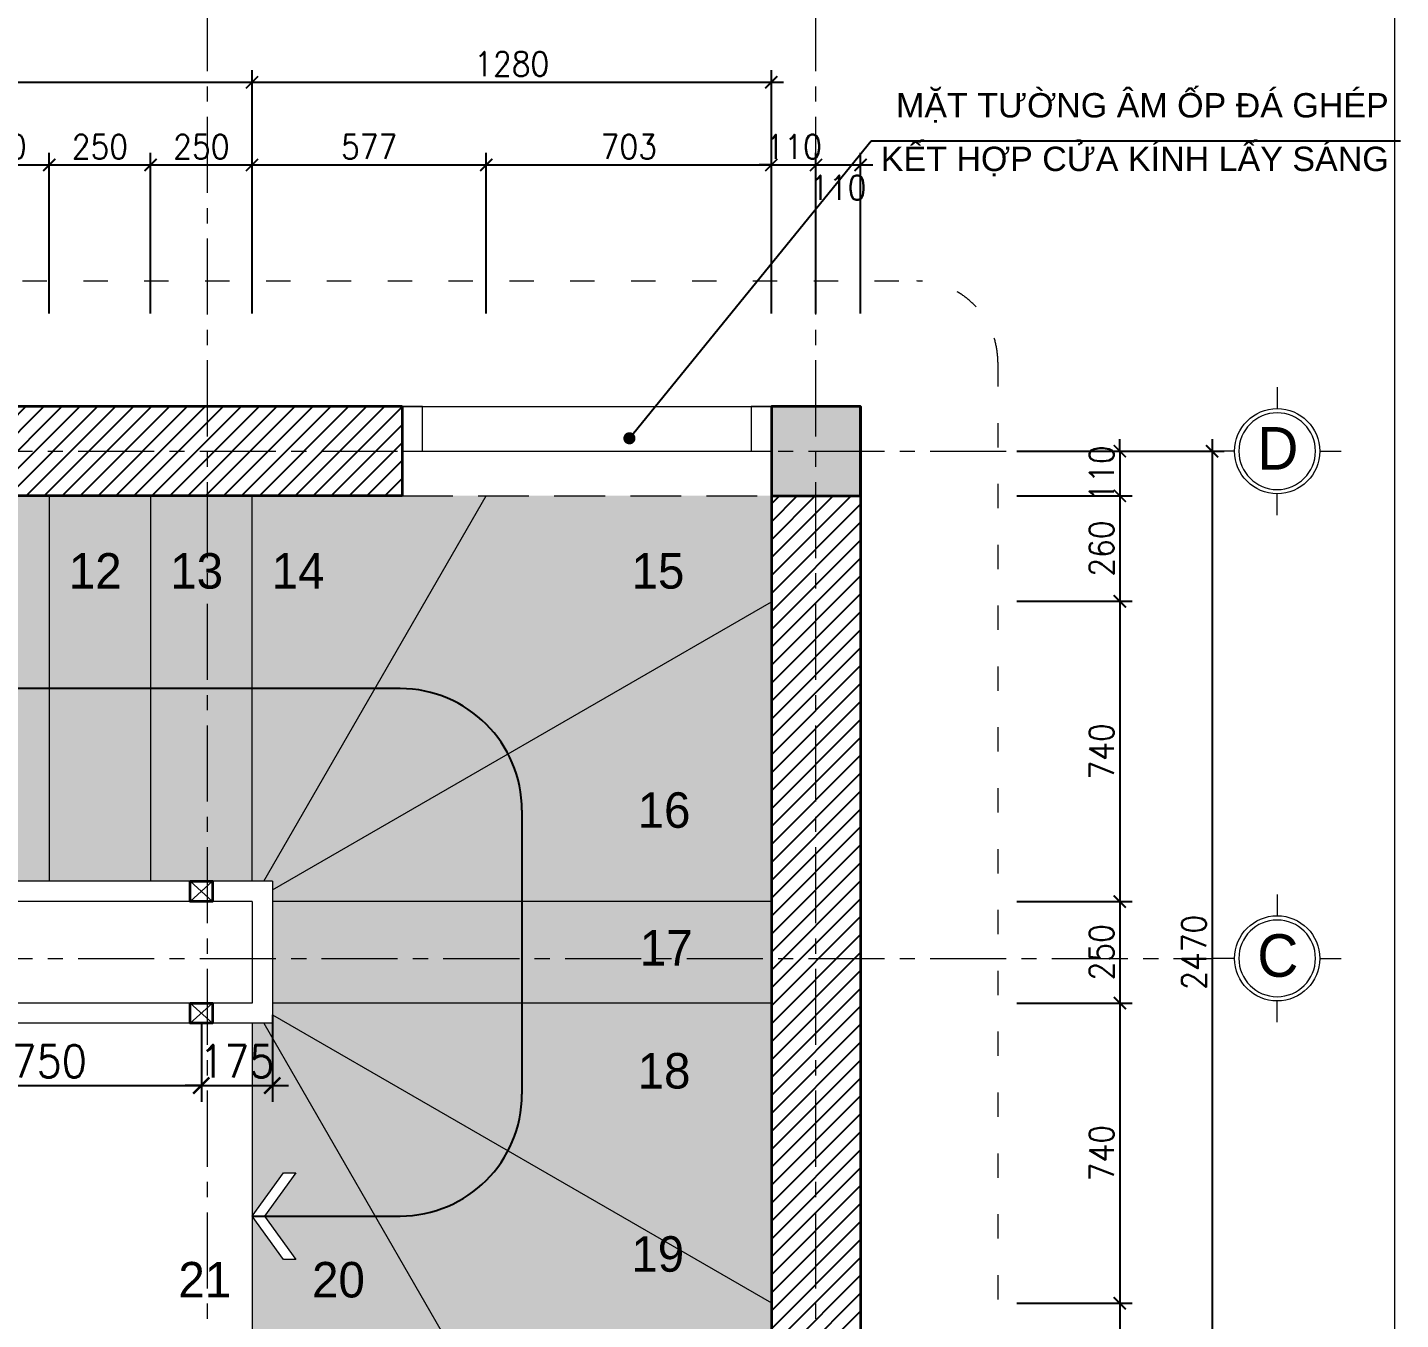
# Model space of a CAD drawing. Header units: millimetres. Extents: x -529782 to -142003, y -492574 to -273331.
# Drawn here: x -202033 to -198649, y -451937 to -448753 of the extents above; entities that cross this region are included whole.
import ezdxf
from ezdxf.enums import TextEntityAlignment as Align

# ---------------------------------------------------------------- set-up
doc = ezdxf.new("R2010")
doc.units = ezdxf.units.MM
doc.header["$LTSCALE"] = 500
doc.header["$MEASUREMENT"] = 0
doc.header["$PDMODE"] = 3
for name, pattern in [('ACAD_ISO03W100', [30, 12, -18]), ('CENTER', [2, 1.25, -0.25, 0.25, -0.25]), ('HIDDEN', [0.375, 0.25, -0.125])]:
    doc.linetypes.add(name, pattern=pattern)
doc.layers.get('0').update_dxf_attribs({"linetype": 'CONTINUOUS', "lineweight": 13})
doc.layers.get('Defpoints').update_dxf_attribs({"color": 255, "linetype": 'CONTINUOUS', "lineweight": 13})
for name, color, linetype, lineweight in [('1.cat 30', 30, 'CONTINUOUS', 35), ('1.cot', 2, 'CONTINUOUS', 35), ('2.thay 145', 145, 'CONTINUOUS', 18), ('3.manh 08', 8, 'CONTINUOUS', 9), ('6.khuat 75', 75, 'HIDDEN', 18), ('7.tim 67', 67, 'CENTER', 9), ('9.text \xad white', 7, 'CONTINUOUS', 15), ('CA.dim 08', 251, 'CONTINUOUS', 13), ('CA.thay 145', 145, 'CONTINUOUS', 18), ('noithat', 15, 'CONTINUOUS', 9)]:
    doc.layers.add(name, color=color, linetype=linetype, lineweight=lineweight)
doc.layers.add('HACH', color=250, linetype='CONTINUOUS')
doc.layers.add('THAY', color=7, linetype='CONTINUOUS')
doc.styles.add('CA.JSC1', font='')
doc.styles.add('hdgroup', font='')
doc.styles.get("Standard").update_dxf_attribs({"font": 'txt.shx', "width": 0.9})
doc.styles.add('VnAvantH', font='')
doc.styles.get('CA.JSC1').set_extended_font_data('.VnAvantH')
doc.styles.get('hdgroup').set_extended_font_data('.VnAvantH')
doc.styles.get('VnAvantH').set_extended_font_data('.VnAvantH')
doc.dimstyles.new('CA 30', dxfattribs={"dimscale": 0, "dimtxt": 60, "dimasz": 30, "dimexe": 30, "dimexo": 0, "dimgap": 15, "dimtad": 1, "dimdec": 0, "dimzin": 0, "dimdsep": 46, "dimtxsty": 'Standard', "dimblk": 'ARCHTICK', "dimcen": 0.09, "dimdle": 30, "dimclrd": 256, "dimclre": 256, "dimclrt": 7, "dimadec": 0, "dimazin": 0, "dimtfac": 1, "dimtdec": 0, "dimtix": 1, "dimtmove": 2, "dimatfit": 3, "dimldrblk": 'DOT', "dimfxl": 1, "dimtolj": 1, "dimtzin": 0, "dimarcsym": 0})
doc.dimstyles.new('CA 40', dxfattribs={"dimscale": 0, "dimtxt": 80, "dimasz": 40, "dimexe": 40, "dimexo": 0, "dimgap": 20, "dimtad": 1, "dimdec": 0, "dimzin": 0, "dimdsep": 46, "dimtxsty": 'Standard', "dimblk": 'ARCHTICK', "dimcen": 0.09, "dimdle": 40, "dimclrd": 256, "dimclre": 256, "dimclrt": 7, "dimadec": 0, "dimazin": 0, "dimtfac": 1, "dimtdec": 0, "dimtix": 1, "dimtmove": 2, "dimatfit": 3, "dimldrblk": 'DOT', "dimfxl": 1, "dimtolj": 1, "dimtzin": 0, "dimarcsym": 0})

# ---------------------------------------------------------------- blocks, each defined once
blk = doc.blocks.new('A$C1A9D127A')
at = {"layer": 'noithat', "color": 135, "linetype": 'Continuous'}
for p, q in [((49.99985728343017, 109.9998206971213), (-0.0001427165698260069, 109.9998206971213)), ((-0.0001427165698260069, 109.9998206971213), (-0.0001427165698260069, -0.000179302878677845)), ((49.99985728343017, -0.000179302878677845), (49.99985728343017, 109.9998206971213)), ((-0.0001427165698260069, -0.000179302878677845), (49.99985728343017, -0.000179302878677845))]:
    blk.add_line(p, q, dxfattribs=at)
blk = doc.blocks.new('mui ten')
at = {"layer": '2.thay 145', "color": 2}
for points in [[(215.9530817739433, 213.65967309798), (154.2804254583607, 213.65967309798), (0, 0), (61.67265631558257, 0)], [(61.67265631558257, 0), (0, 0), (154.2804254583607, -213.6596730979509), (215.9530817739433, -213.6596730979509)]]:
    blk.add_lwpolyline(points, close=True, dxfattribs=at)
blk = doc.blocks.new('_ArchTick')
at = {"color": 1, "linetype": 'ByBlock', "const_width": 0.150000081}
blk.add_lwpolyline([(-0.5000002699998731, -0.5000002699998731), (0.5000002699998731, 0.5000002699998731)], dxfattribs=at)
blk = doc.blocks.new('*D943')
at = {"layer": 'CA.dim 08', "lineweight": -2, "transparency": 16777216}
for p, q in [((-202229.450749297, -449457.2871966549), (-202229.450749297, -449061.447440144)), ((-201979.450749297, -449457.2871966549), (-201979.450749297, -449061.447440144)), ((-202259.450749297, -449091.447440144), (-201949.450749297, -449091.447440144))]:
    blk.add_line(p, q, dxfattribs=at)
at = {"layer": 'Defpoints', "color": 0, "transparency": 16777216}
for p in [(-201979.450749297, -449091.447440144), (-202229.450749297, -449457.2871966549), (-201979.450749297, -449457.2871966549)]:
    blk.add_point(p, dxfattribs=at)
at = {"layer": 'CA.dim 08', "lineweight": -2, "transparency": 16777216, "xscale": 30, "yscale": 30, "zscale": 30, "rotation": 180}
blk.add_blockref('_ArchTick', (-202229.450749297, -449091.447440144), dxfattribs=at)
at = {"layer": 'CA.dim 08', "lineweight": -2, "transparency": 16777216, "xscale": 30, "yscale": 30, "zscale": 30}
blk.add_blockref('_ArchTick', (-201979.450749297, -449091.447440144), dxfattribs=at)
at = {"layer": 'CA.dim 08', "color": 7, "transparency": 16777216, "insert": (-202104.450749297, -449046.447440144), "char_height": 60, "attachment_point": 5}
blk.add_mtext('\\A1;250', dxfattribs=at)
blk = doc.blocks.new('_DOT')
at = {"color": 1, "linetype": 'ByBlock'}
blk.add_line((-0.5, 0), (-1, 0), dxfattribs=at)
at = {"color": 1, "linetype": 'ByBlock', "const_width": 0.5}
blk.add_lwpolyline([(-0.25, 0, 1), (0.25, 0, 1)], format="xyb", close=True, dxfattribs=at)
blk = doc.blocks.new('DOT')
at = {"layer": 'THAY', "color": 0, "linetype": 'ByBlock'}
blk.add_line((-0.5, 0), (-1, 0), dxfattribs=at)
at = {"layer": 'THAY', "color": 0, "linetype": 'ByBlock', "const_width": 0.5}
blk.add_lwpolyline([(-0.25, 0, 1), (0.25, 0, 1)], format="xyb", close=True, dxfattribs=at)
blk = doc.blocks.new('*D944')
at = {"layer": 'CA.dim 08', "lineweight": -2, "transparency": 16777216}
for p, q in [((-201979.450749297, -449457.2871966549), (-201979.450749297, -449061.447440144)), ((-201729.450749297, -449457.2871966549), (-201729.450749297, -449061.447440144)), ((-202009.450749297, -449091.447440144), (-201699.450749297, -449091.447440144))]:
    blk.add_line(p, q, dxfattribs=at)
at = {"layer": 'Defpoints', "color": 0, "transparency": 16777216}
for p in [(-201729.450749297, -449091.447440144), (-201979.450749297, -449457.2871966549), (-201729.450749297, -449457.2871966549)]:
    blk.add_point(p, dxfattribs=at)
at = {"layer": 'CA.dim 08', "lineweight": -2, "transparency": 16777216, "xscale": 30, "yscale": 30, "zscale": 30, "rotation": 180}
blk.add_blockref('_ArchTick', (-201979.450749297, -449091.447440144), dxfattribs=at)
at = {"layer": 'CA.dim 08', "lineweight": -2, "transparency": 16777216, "xscale": 30, "yscale": 30, "zscale": 30}
blk.add_blockref('_ArchTick', (-201729.450749297, -449091.447440144), dxfattribs=at)
at = {"layer": 'CA.dim 08', "color": 7, "transparency": 16777216, "insert": (-201854.450749297, -449046.447440144), "char_height": 60, "attachment_point": 5}
blk.add_mtext('\\A1;250', dxfattribs=at)
blk = doc.blocks.new('*D945')
at = {"layer": 'CA.dim 08', "lineweight": -2, "transparency": 16777216}
for p, q in [((-201729.450749297, -449457.2871966549), (-201729.450749297, -449061.447440144)), ((-201479.450749298, -449457.2871966549), (-201479.450749298, -449061.447440144)), ((-201759.450749297, -449091.447440144), (-201449.450749298, -449091.447440144))]:
    blk.add_line(p, q, dxfattribs=at)
at = {"layer": 'Defpoints', "color": 0, "transparency": 16777216}
for p in [(-201479.450749298, -449091.447440144), (-201729.450749297, -449457.2871966549), (-201479.450749298, -449457.2871966549)]:
    blk.add_point(p, dxfattribs=at)
at = {"layer": 'CA.dim 08', "lineweight": -2, "transparency": 16777216, "xscale": 30, "yscale": 30, "zscale": 30, "rotation": 180}
blk.add_blockref('_ArchTick', (-201729.450749297, -449091.447440144), dxfattribs=at)
at = {"layer": 'CA.dim 08', "lineweight": -2, "transparency": 16777216, "xscale": 30, "yscale": 30, "zscale": 30}
blk.add_blockref('_ArchTick', (-201479.450749298, -449091.447440144), dxfattribs=at)
at = {"layer": 'CA.dim 08', "color": 7, "transparency": 16777216, "insert": (-201604.4507492975, -449046.447440144), "char_height": 60, "attachment_point": 5}
blk.add_mtext('\\A1;250', dxfattribs=at)
blk = doc.blocks.new('*D946')
at = {"layer": 'CA.dim 08', "lineweight": -2, "transparency": 16777216}
for p, q in [((-201479.450749298, -449457.2871966549), (-201479.450749298, -449061.447440144)), ((-200902.1004801074, -449457.2871966549), (-200902.1004801074, -449061.447440144)), ((-201509.450749298, -449091.447440144), (-200872.1004801074, -449091.447440144))]:
    blk.add_line(p, q, dxfattribs=at)
at = {"layer": 'Defpoints', "color": 0, "transparency": 16777216}
for p in [(-200902.1004801074, -449091.447440144), (-201479.450749298, -449457.2871966549), (-200902.1004801074, -449457.2871966549)]:
    blk.add_point(p, dxfattribs=at)
at = {"layer": 'CA.dim 08', "lineweight": -2, "transparency": 16777216, "xscale": 30, "yscale": 30, "zscale": 30, "rotation": 180}
blk.add_blockref('_ArchTick', (-201479.450749298, -449091.447440144), dxfattribs=at)
at = {"layer": 'CA.dim 08', "lineweight": -2, "transparency": 16777216, "xscale": 30, "yscale": 30, "zscale": 30}
blk.add_blockref('_ArchTick', (-200902.1004801074, -449091.447440144), dxfattribs=at)
at = {"layer": 'CA.dim 08', "color": 7, "transparency": 16777216, "insert": (-201190.7756147027, -449046.447440144), "char_height": 60, "attachment_point": 5}
blk.add_mtext('\\A1;577', dxfattribs=at)
blk = doc.blocks.new('*D947')
at = {"layer": 'CA.dim 08', "lineweight": -2, "transparency": 16777216}
for p, q in [((-200902.1004801074, -449457.2871966549), (-200902.1004801074, -449061.447440144)), ((-200199.4507492971, -449457.2871966549), (-200199.4507492971, -449061.447440144)), ((-200932.1004801074, -449091.447440144), (-200169.4507492971, -449091.447440144))]:
    blk.add_line(p, q, dxfattribs=at)
at = {"layer": 'Defpoints', "color": 0, "transparency": 16777216}
for p in [(-200199.4507492971, -449091.447440144), (-200902.1004801074, -449457.2871966549), (-200199.4507492971, -449457.2871966549)]:
    blk.add_point(p, dxfattribs=at)
at = {"layer": 'CA.dim 08', "lineweight": -2, "transparency": 16777216, "xscale": 30, "yscale": 30, "zscale": 30, "rotation": 180}
blk.add_blockref('_ArchTick', (-200902.1004801074, -449091.447440144), dxfattribs=at)
at = {"layer": 'CA.dim 08', "lineweight": -2, "transparency": 16777216, "xscale": 30, "yscale": 30, "zscale": 30}
blk.add_blockref('_ArchTick', (-200199.4507492971, -449091.447440144), dxfattribs=at)
at = {"layer": 'CA.dim 08', "color": 7, "transparency": 16777216, "insert": (-200550.7756147023, -449046.447440144), "char_height": 60, "attachment_point": 5}
blk.add_mtext('\\A1;703', dxfattribs=at)
blk = doc.blocks.new('*D948')
at = {"layer": 'CA.dim 08', "lineweight": -2, "transparency": 16777216}
for p, q in [((-200199.4507492971, -449457.2871966549), (-200199.4507492971, -449061.447440144)), ((-200089.4507492971, -449457.2871966549), (-200089.4507492971, -449061.447440144)), ((-200199.4507492971, -449091.447440144), (-200229.4507492971, -449091.447440144)), ((-200199.4507492971, -449091.447440144), (-200089.4507492971, -449091.447440144)), ((-200089.4507492971, -449091.447440144), (-200059.4507492971, -449091.447440144))]:
    blk.add_line(p, q, dxfattribs=at)
at = {"layer": 'Defpoints', "color": 0, "transparency": 16777216}
for p in [(-200089.4507492971, -449091.447440144), (-200199.4507492971, -449457.2871966549), (-200089.4507492971, -449457.2871966549)]:
    blk.add_point(p, dxfattribs=at)
at = {"layer": 'CA.dim 08', "lineweight": -2, "transparency": 16777216, "xscale": 30, "yscale": 30, "zscale": 30}
blk.add_blockref('_ArchTick', (-200199.4507492971, -449091.447440144), dxfattribs=at)
at = {"layer": 'CA.dim 08', "lineweight": -2, "transparency": 16777216, "xscale": 30, "yscale": 30, "zscale": 30, "rotation": 180}
blk.add_blockref('_ArchTick', (-200089.4507492971, -449091.447440144), dxfattribs=at)
at = {"layer": 'CA.dim 08', "color": 7, "transparency": 16777216, "insert": (-200144.4507492971, -449046.447440144), "char_height": 60, "attachment_point": 5}
blk.add_mtext('\\A1;110', dxfattribs=at)
blk = doc.blocks.new('*D949')
at = {"layer": 'CA.dim 08', "lineweight": -2, "transparency": 16777216}
for p, q in [((-200089.4507492971, -449457.2871966549), (-200089.4507492971, -449061.447440144)), ((-199979.4507492971, -449457.2871966549), (-199979.4507492971, -449061.447440144)), ((-200119.4507492971, -449091.447440144), (-199949.4507492971, -449091.447440144))]:
    blk.add_line(p, q, dxfattribs=at)
at = {"layer": 'Defpoints', "color": 0, "transparency": 16777216}
for p in [(-199979.4507492971, -449091.447440144), (-200089.4507492971, -449457.2871966549), (-199979.4507492971, -449457.2871966549)]:
    blk.add_point(p, dxfattribs=at)
at = {"layer": 'CA.dim 08', "lineweight": -2, "transparency": 16777216, "xscale": 30, "yscale": 30, "zscale": 30, "rotation": 180}
blk.add_blockref('_ArchTick', (-200089.4507492971, -449091.447440144), dxfattribs=at)
at = {"layer": 'CA.dim 08', "lineweight": -2, "transparency": 16777216, "xscale": 30, "yscale": 30, "zscale": 30}
blk.add_blockref('_ArchTick', (-199979.4507492971, -449091.447440144), dxfattribs=at)
at = {"layer": 'CA.dim 08', "color": 7, "transparency": 16777216, "insert": (-200034.4507492971, -449147.3789638183), "char_height": 60, "attachment_point": 5}
blk.add_mtext('\\A1;110', dxfattribs=at)
blk = doc.blocks.new('*D954')
at = {"layer": 'CA.dim 08', "lineweight": -2, "transparency": 16777216}
for p, q in [((-203979.4507492971, -449457.2871966549), (-203979.4507492971, -448857.5384658836)), ((-201479.450749298, -449457.2871966549), (-201479.450749298, -448857.5384658836)), ((-204009.4507492971, -448887.5384658836), (-201449.450749298, -448887.5384658836))]:
    blk.add_line(p, q, dxfattribs=at)
at = {"layer": 'Defpoints', "color": 0, "transparency": 16777216}
for p in [(-201479.450749298, -448887.5384658836), (-203979.4507492971, -449457.2871966549), (-201479.450749298, -449457.2871966549)]:
    blk.add_point(p, dxfattribs=at)
at = {"layer": 'CA.dim 08', "lineweight": -2, "transparency": 16777216, "xscale": 30, "yscale": 30, "zscale": 30, "rotation": 180}
blk.add_blockref('_ArchTick', (-203979.4507492971, -448887.5384658836), dxfattribs=at)
at = {"layer": 'CA.dim 08', "lineweight": -2, "transparency": 16777216, "xscale": 30, "yscale": 30, "zscale": 30}
blk.add_blockref('_ArchTick', (-201479.450749298, -448887.5384658836), dxfattribs=at)
at = {"layer": 'CA.dim 08', "color": 7, "transparency": 16777216, "insert": (-202729.4507492976, -448842.5384658836), "char_height": 60, "attachment_point": 5}
blk.add_mtext('\\A1;2500', dxfattribs=at)
blk = doc.blocks.new('*D955')
at = {"layer": 'CA.dim 08', "lineweight": -2, "transparency": 16777216}
for p, q in [((-201479.450749298, -449457.2871966549), (-201479.450749298, -448857.5384658836)), ((-200199.4507492971, -449457.2871966549), (-200199.4507492971, -448857.5384658836)), ((-201509.450749298, -448887.5384658836), (-200169.4507492971, -448887.5384658836))]:
    blk.add_line(p, q, dxfattribs=at)
at = {"layer": 'Defpoints', "color": 0, "transparency": 16777216}
for p in [(-200199.4507492971, -448887.5384658836), (-201479.450749298, -449457.2871966549), (-200199.4507492971, -449457.2871966549)]:
    blk.add_point(p, dxfattribs=at)
at = {"layer": 'CA.dim 08', "lineweight": -2, "transparency": 16777216, "xscale": 30, "yscale": 30, "zscale": 30, "rotation": 180}
blk.add_blockref('_ArchTick', (-201479.450749298, -448887.5384658836), dxfattribs=at)
at = {"layer": 'CA.dim 08', "lineweight": -2, "transparency": 16777216, "xscale": 30, "yscale": 30, "zscale": 30}
blk.add_blockref('_ArchTick', (-200199.4507492971, -448887.5384658836), dxfattribs=at)
at = {"layer": 'CA.dim 08', "color": 7, "transparency": 16777216, "insert": (-200839.4507492976, -448842.5384658836), "char_height": 60, "attachment_point": 5}
blk.add_mtext('\\A1;1280', dxfattribs=at)
blk = doc.blocks.new('*D956')
at = {"layer": 'CA.dim 08', "lineweight": -2, "transparency": 16777216}
for p, q in [((-199340.4970106952, -449796.8945429188), (-199340.4970106952, -449766.8945429188)), ((-199594.7929550871, -449796.8945429188), (-199310.4970106952, -449796.8945429188)), ((-199340.4970106952, -449796.8945429188), (-199340.4970106952, -449906.8945429188)), ((-199594.7929550871, -449906.8945429188), (-199310.4970106952, -449906.8945429188)), ((-199340.4970106952, -449906.8945429188), (-199340.4970106952, -449936.8945429188))]:
    blk.add_line(p, q, dxfattribs=at)
at = {"layer": 'Defpoints', "color": 0, "transparency": 16777216}
for p in [(-199594.7929550871, -449796.8945429188), (-199594.7929550871, -449906.8945429188), (-199340.4970106952, -449906.8945429188)]:
    blk.add_point(p, dxfattribs=at)
at = {"layer": 'CA.dim 08', "lineweight": -2, "transparency": 16777216, "xscale": 30, "yscale": 30, "zscale": 30}
for p, rotation in [((-199340.4970106952, -449796.8945429188), 270), ((-199340.4970106952, -449906.8945429188), 90)]:
    blk.add_blockref('_ArchTick', p, dxfattribs=dict(at, rotation=rotation))
at = {"layer": 'CA.dim 08', "color": 7, "transparency": 16777216, "insert": (-199385.4970106953, -449851.8945429186), "char_height": 60, "attachment_point": 5, "rotation": 90}
blk.add_mtext('\\A1;110', dxfattribs=at)
blk = doc.blocks.new('*D957')
at = {"layer": 'CA.dim 08', "lineweight": -2, "transparency": 16777216}
for p, q in [((-199340.4970106952, -449876.8945429188), (-199340.4970106952, -450196.886198356)), ((-199594.7929550871, -449906.8945429188), (-199310.4970106952, -449906.8945429188)), ((-199594.7929550871, -450166.886198356), (-199310.4970106952, -450166.886198356))]:
    blk.add_line(p, q, dxfattribs=at)
at = {"layer": 'Defpoints', "color": 0, "transparency": 16777216}
for p in [(-199594.7929550871, -449906.8945429188), (-199594.7929550871, -450166.886198356), (-199340.4970106952, -450166.886198356)]:
    blk.add_point(p, dxfattribs=at)
at = {"layer": 'CA.dim 08', "lineweight": -2, "transparency": 16777216, "xscale": 30, "yscale": 30, "zscale": 30}
for p, rotation in [((-199340.4970106952, -449906.8945429188), 90), ((-199340.4970106952, -450166.886198356), 270)]:
    blk.add_blockref('_ArchTick', p, dxfattribs=dict(at, rotation=rotation))
at = {"layer": 'CA.dim 08', "color": 7, "transparency": 16777216, "insert": (-199385.4970106953, -450036.8903706372), "char_height": 60, "attachment_point": 5, "rotation": 90}
blk.add_mtext('\\A1;260', dxfattribs=at)
blk = doc.blocks.new('*D958')
at = {"layer": 'CA.dim 08', "lineweight": -2, "transparency": 16777216}
for p, q in [((-199340.4970106951, -450136.886198356), (-199340.4970106951, -450936.8945429188)), ((-199594.7929550871, -450166.886198356), (-199310.4970106951, -450166.886198356)), ((-199594.7929550871, -450906.8945429188), (-199310.4970106951, -450906.8945429188))]:
    blk.add_line(p, q, dxfattribs=at)
at = {"layer": 'Defpoints', "color": 0, "transparency": 16777216}
for p in [(-199594.7929550871, -450166.886198356), (-199594.7929550871, -450906.8945429188), (-199340.4970106951, -450906.8945429188)]:
    blk.add_point(p, dxfattribs=at)
at = {"layer": 'CA.dim 08', "lineweight": -2, "transparency": 16777216, "xscale": 30, "yscale": 30, "zscale": 30}
for p, rotation in [((-199340.4970106951, -450166.886198356), 90), ((-199340.4970106951, -450906.8945429188), 270)]:
    blk.add_blockref('_ArchTick', p, dxfattribs=dict(at, rotation=rotation))
at = {"layer": 'CA.dim 08', "color": 7, "transparency": 16777216, "insert": (-199385.4970106952, -450536.8903706372), "char_height": 60, "attachment_point": 5, "rotation": 90}
blk.add_mtext('\\A1;740', dxfattribs=at)
blk = doc.blocks.new('*D959')
at = {"layer": 'CA.dim 08', "lineweight": -2, "transparency": 16777216}
for p, q in [((-199340.4970106951, -450876.8945429188), (-199340.4970106951, -451186.8945429187)), ((-199594.7929550871, -450906.8945429188), (-199310.4970106951, -450906.8945429188)), ((-199594.7929550871, -451156.8945429187), (-199310.4970106951, -451156.8945429187))]:
    blk.add_line(p, q, dxfattribs=at)
at = {"layer": 'Defpoints', "color": 0, "transparency": 16777216}
for p in [(-199594.7929550871, -450906.8945429188), (-199594.7929550871, -451156.8945429187), (-199340.4970106951, -451156.8945429187)]:
    blk.add_point(p, dxfattribs=at)
at = {"layer": 'CA.dim 08', "lineweight": -2, "transparency": 16777216, "xscale": 30, "yscale": 30, "zscale": 30}
for p, rotation in [((-199340.4970106951, -450906.8945429188), 90), ((-199340.4970106951, -451156.8945429187), 270)]:
    blk.add_blockref('_ArchTick', p, dxfattribs=dict(at, rotation=rotation))
at = {"layer": 'CA.dim 08', "color": 7, "transparency": 16777216, "insert": (-199385.4970106952, -451031.8945429185), "char_height": 60, "attachment_point": 5, "rotation": 90}
blk.add_mtext('\\A1;250', dxfattribs=at)
blk = doc.blocks.new('*D960')
at = {"layer": 'CA.dim 08', "lineweight": -2, "transparency": 16777216}
for p, q in [((-199340.4970106951, -451126.8945429187), (-199340.4970106951, -451926.9028874815)), ((-199594.7929550871, -451156.8945429187), (-199310.4970106951, -451156.8945429187)), ((-199594.7929550871, -451896.9028874815), (-199310.4970106951, -451896.9028874815))]:
    blk.add_line(p, q, dxfattribs=at)
at = {"layer": 'Defpoints', "color": 0, "transparency": 16777216}
for p in [(-199594.7929550871, -451156.8945429187), (-199594.7929550871, -451896.9028874815), (-199340.4970106951, -451896.9028874815)]:
    blk.add_point(p, dxfattribs=at)
at = {"layer": 'CA.dim 08', "lineweight": -2, "transparency": 16777216, "xscale": 30, "yscale": 30, "zscale": 30}
for p, rotation in [((-199340.4970106951, -451156.8945429187), 90), ((-199340.4970106951, -451896.9028874815), 270)]:
    blk.add_blockref('_ArchTick', p, dxfattribs=dict(at, rotation=rotation))
at = {"layer": 'CA.dim 08', "color": 7, "transparency": 16777216, "insert": (-199385.4970106952, -451526.8987151999), "char_height": 60, "attachment_point": 5, "rotation": 90}
blk.add_mtext('\\A1;740', dxfattribs=at)
blk = doc.blocks.new('*D961')
at = {"layer": 'CA.dim 08', "lineweight": -2, "transparency": 16777216}
for p, q in [((-199340.4970106951, -451866.9028874815), (-199340.4970106951, -452186.8945429188)), ((-199594.7929550871, -451896.9028874815), (-199310.4970106951, -451896.9028874815)), ((-199594.7929550871, -452156.8945429188), (-199310.4970106951, -452156.8945429188))]:
    blk.add_line(p, q, dxfattribs=at)
at = {"layer": 'Defpoints', "color": 0, "transparency": 16777216}
for p in [(-199594.7929550871, -451896.9028874815), (-199594.7929550871, -452156.8945429188), (-199340.4970106951, -452156.8945429188)]:
    blk.add_point(p, dxfattribs=at)
at = {"layer": 'CA.dim 08', "lineweight": -2, "transparency": 16777216, "xscale": 30, "yscale": 30, "zscale": 30}
for p, rotation in [((-199340.4970106951, -451896.9028874815), 90), ((-199340.4970106951, -452156.8945429188), 270)]:
    blk.add_blockref('_ArchTick', p, dxfattribs=dict(at, rotation=rotation))
at = {"layer": 'CA.dim 08', "color": 7, "transparency": 16777216, "insert": (-199385.4970106952, -452026.8987152), "char_height": 60, "attachment_point": 5, "rotation": 90}
blk.add_mtext('\\A1;260', dxfattribs=at)
blk = doc.blocks.new('*D963')
at = {"layer": 'CA.dim 08', "lineweight": -2, "transparency": 16777216}
for p, q in [((-199113.0355426258, -449766.8945429188), (-199113.0355426258, -452296.8945429188)), ((-199594.7929550871, -449796.8945429188), (-199083.0355426258, -449796.8945429188)), ((-199594.7929550871, -452266.8945429188), (-199083.0355426258, -452266.8945429188))]:
    blk.add_line(p, q, dxfattribs=at)
at = {"layer": 'Defpoints', "color": 0, "transparency": 16777216}
for p in [(-199594.7929550871, -449796.8945429188), (-199594.7929550871, -452266.8945429188), (-199113.0355426258, -452266.8945429188)]:
    blk.add_point(p, dxfattribs=at)
at = {"layer": 'CA.dim 08', "lineweight": -2, "transparency": 16777216, "xscale": 30, "yscale": 30, "zscale": 30}
for p, rotation in [((-199113.0355426258, -449796.8945429188), 90), ((-199113.0355426258, -452266.8945429188), 270)]:
    blk.add_blockref('_ArchTick', p, dxfattribs=dict(at, rotation=rotation))
at = {"layer": 'CA.dim 08', "color": 7, "transparency": 16777216, "insert": (-199158.0355426258, -451031.8945429186), "char_height": 60, "attachment_point": 5, "rotation": 90}
blk.add_mtext('\\A1;2470', dxfattribs=at)
blk = doc.blocks.new('A$C41BA5761')
at = {"layer": '2.thay 145'}
blk.add_lwpolyline([(839.9994073519047, 524.9998310285737, -3898660.642287513), (839.9994073521084, 525.0001542164828, 1.154242490888426e-06), (839.9994073524431, 524.9999926225864, 1.154242490888426e-06)], format="xyb", dxfattribs=at)
at = {"layer": '3.manh 08'}
for p, q in [((524.9994049160159, 1050.000159478077), (524.9994049160159, 875.0001713204256)), ((174.9994048396911, 525.0001523148676), (-0.000583361616008915, 525.0001523148676)), ((874.9994049923262, 525.0001523148676), (1049.999393193633, 525.0001523148676)), ((524.9994049160159, 0.0001831847475841641), (524.9994049160159, 175.000171342399))]:
    blk.add_line(p, q, dxfattribs=at)
blk.add_arc((524.9994049160159, 525.0001713313977), 349.9999999890093, 359.9999968883953, 359.9999381014106, dxfattribs=at)
blk = doc.blocks.new('*D1046')
at = {"layer": 'CA.dim 08', "lineweight": -2, "transparency": 16777216}
for p, q in [((-202354.4507492969, -451206.8945429195), (-202354.4507492969, -451400.4043077501)), ((-201604.4507492969, -451206.8945429195), (-201604.4507492969, -451400.4043077501)), ((-202394.4507492969, -451360.4043077501), (-201564.4507492969, -451360.4043077501))]:
    blk.add_line(p, q, dxfattribs=at)
at = {"layer": 'Defpoints', "color": 0, "transparency": 16777216}
for p in [(-202354.4507492969, -451206.8945429195), (-201604.4507492969, -451206.8945429195), (-201604.4507492969, -451360.4043077501)]:
    blk.add_point(p, dxfattribs=at)
at = {"layer": 'CA.dim 08', "lineweight": -2, "transparency": 16777216, "xscale": 40, "yscale": 40, "zscale": 40, "rotation": 180}
blk.add_blockref('_ArchTick', (-202354.4507492969, -451360.4043077501), dxfattribs=at)
at = {"layer": 'CA.dim 08', "lineweight": -2, "transparency": 16777216, "xscale": 40, "yscale": 40, "zscale": 40}
blk.add_blockref('_ArchTick', (-201604.4507492969, -451360.4043077501), dxfattribs=at)
at = {"layer": 'CA.dim 08', "color": 7, "transparency": 16777216, "insert": (-201979.4507492969, -451300.4043077501), "char_height": 80, "attachment_point": 5}
blk.add_mtext('\\A1;750', dxfattribs=at)
blk = doc.blocks.new('*D1047')
at = {"layer": 'CA.dim 08', "lineweight": -2, "transparency": 16777216}
for p, q in [((-201429.4507492977, -451185.7620563777), (-201429.4507492977, -451400.4043077501)), ((-201604.4507492969, -451206.8945429195), (-201604.4507492969, -451400.4043077501)), ((-201604.4507492969, -451360.4043077501), (-201644.4507492969, -451360.4043077501)), ((-201604.4507492969, -451360.4043077501), (-201429.4507492977, -451360.4043077501)), ((-201429.4507492977, -451360.4043077501), (-201389.4507492977, -451360.4043077501))]:
    blk.add_line(p, q, dxfattribs=at)
at = {"layer": 'Defpoints', "color": 0, "transparency": 16777216}
for p in [(-201429.4507492977, -451185.7620563777), (-201604.4507492969, -451206.8945429195), (-201429.4507492977, -451360.4043077501)]:
    blk.add_point(p, dxfattribs=at)
at = {"layer": 'CA.dim 08', "lineweight": -2, "transparency": 16777216, "xscale": 40, "yscale": 40, "zscale": 40}
blk.add_blockref('_ArchTick', (-201604.4507492969, -451360.4043077501), dxfattribs=at)
at = {"layer": 'CA.dim 08', "lineweight": -2, "transparency": 16777216, "xscale": 40, "yscale": 40, "zscale": 40, "rotation": 180}
blk.add_blockref('_ArchTick', (-201429.4507492977, -451360.4043077501), dxfattribs=at)
at = {"layer": 'CA.dim 08', "color": 7, "transparency": 16777216, "insert": (-201516.9507492973, -451300.4043077501), "char_height": 80, "attachment_point": 5}
blk.add_mtext('\\A1;175', dxfattribs=at)

msp = doc.modelspace()

# ---------------------------------------------------------------- hatches: boundary and pattern name
at = {"layer": '1.cot'}
msp.add_hatch(color=256, dxfattribs=at).paths.add_polyline_path([(-199979.4507492971, -449686.8945429185), (-200199.4507492971, -449686.8945429185), (-200199.4507492971, -449906.8945429185), (-199979.4507492971, -449906.8945429185)])
at = {"layer": 'HACH'}
h = msp.add_hatch(dxfattribs=at)
h.set_pattern_fill('ANSI31', color=256, scale=250, style=0)
h.set_pattern_definition([(45, (-57467.29690804658, -68413.36269162543), (-22.09708691207961, 22.09708691207961), [])])
h.paths.add_polyline_path([(-205695.032841797, -450936.8945429187), (-205695.032841797, -451156.8945429185), (-205589.4507492972, -451156.8945429185), (-205589.4507492971, -451046.8945429187), (-205439.4507492971, -451046.8945429187), (-205439.4507492972, -451156.8945429185), (-205299.4507492971, -451156.8945429185), (-205299.4507492971, -450936.8945429185)])
h.paths.add_polyline_path([(-205079.4507492971, -449906.8945429185), (-205299.4507492971, -449906.8945429185), (-205299.4507492971, -450936.8945429185), (-205079.4507492971, -450936.8945429185)])
h.paths.add_polyline_path([(-203979.4507492971, -449686.8945429185), (-203979.4507492971, -449906.8945429185), (-203179.450749297, -449906.8945429185), (-203179.450749297, -449686.8945429185)])
h.paths.add_polyline_path([(-201109.450749297, -449906.8945429184), (-201109.450749297, -449686.8945429183), (-202279.450749297, -449686.8945429185), (-202279.450749297, -449906.8945429185)])
h.paths.add_polyline_path([(-199979.4507492971, -449906.8945429185), (-200199.4507492971, -449906.8945429185), (-200199.4507492971, -452156.8945429185), (-201479.4507492987, -452156.8945429185), (-201479.4507492987, -452266.8945429185), (-200574.4507492971, -452266.8945429185), (-200574.4507492971, -452456.0550215008), (-200499.4507492971, -452456.0550215009), (-200499.4507492971, -452266.8945429185), (-200199.4507492971, -452266.8945429185), (-200199.4507492971, -452456.0550215007), (-199979.4507492971, -452456.0550215008)])
h = msp.add_hatch(dxfattribs=at)
h.set_pattern_fill('DOTS', color=256, scale=300, style=0)
h.set_pattern_definition([(0, (-57467.29690804658, -64761.93527413037), (9.375, 18.75), [0, -18.75])])
h.paths.add_polyline_path([(-204029.4507492971, -451156.8945429185), (-204029.4507492971, -450906.8945429185), (-205079.4507492971, -450906.8945429185), (-205079.4507492971, -451156.8945429185), (-204589.4507492972, -451156.8945429185, -1), (-204529.4507492972, -451156.8945429185)])
h.paths.add_polyline_path([(-204029.4507492972, -450906.8945429185), (-204029.4507492972, -450857.8749350754), (-204999.4507492971, -449906.8945429185), (-205079.4507492971, -449906.8945429185), (-205079.4507492971, -450906.8945429184)])
h.paths.add_polyline_path([(-204030.4507492972, -450856.8945429185), (-203979.4507492971, -450856.8945429185), (-203979.450749297, -449906.8945429185), (-204999.4507492972, -449906.8945429185)])
h.paths.add_polyline_path([(-203729.450749297, -449906.8945429184), (-203979.4507492971, -449906.8945429185), (-203979.4507492971, -450856.8945429185), (-203729.4507492969, -450856.8945429185)])
h.paths.add_polyline_path([(-203479.450749297, -449906.8945429185), (-203729.450749297, -449906.8945429185), (-203729.4507492969, -450856.8945429185), (-203479.450749297, -450856.8945429185)])
h.paths.add_polyline_path([(-203229.450749297, -449906.8945429185), (-203479.450749297, -449906.8945429185), (-203479.450749297, -450856.8945429185), (-203229.450749297, -450856.8945429185)])
h.paths.add_polyline_path([(-202979.450749297, -449906.8945429185), (-203179.450749297, -449906.8945429185), (-203229.450749297, -449906.8945429185), (-203229.450749297, -450856.8945429185), (-202979.450749297, -450856.8945429185)])
h.paths.add_polyline_path([(-202729.450749297, -449906.8945429185), (-202979.450749297, -449906.8945429185), (-202979.450749297, -450856.8945429185), (-202729.450749297, -450856.8945429185)])
h.paths.add_polyline_path([(-202479.450749297, -449906.8945429185), (-202729.450749297, -449906.8945429185), (-202729.450749297, -450856.8945429185), (-202479.450749297, -450856.8945429185)])
h.paths.add_polyline_path([(-202229.450749297, -449906.8945429185), (-202279.450749297, -449906.8945429185), (-202479.450749297, -449906.8945429185), (-202479.450749297, -450856.8945429184), (-202229.450749297, -450856.8945429184)])
h.paths.add_polyline_path([(-202229.450749297, -450856.8945429185), (-201979.450749297, -450856.8945429185), (-201979.450749297, -450381.8945429185), (-201979.450749297, -449906.8945429185), (-202229.450749297, -449906.8945429185)])
h.paths.add_polyline_path([(-201729.450749297, -449906.8945429185), (-201979.450749297, -449906.8945429185), (-201979.450749297, -450381.8945429185), (-201979.450749297, -450856.8945429185), (-201729.450749297, -450856.8945429185)])
h.paths.add_polyline_path([(-201479.450749298, -449906.8945429185), (-201729.450749297, -449906.8945429185), (-201729.450749297, -450856.8945429185), (-201479.450749298, -450856.8945429185)])
h.paths.add_polyline_path([(-200902.1004801074, -449906.8945429185), (-201109.450749297, -449906.8945429185), (-201479.4507492981, -449906.8945429187), (-201479.450749298, -450856.8945429185), (-201450.5832358369, -450856.8945429185)])
h.paths.add_polyline_path([(-200199.4507492971, -450167.8861983558), (-200199.4507492971, -449906.8945429183), (-200902.1004801074, -449906.8945429185), (-201450.5832358369, -450856.8945429184), (-201429.450749298, -450856.8945429184), (-201429.450749298, -450878.0270294594)])
h.paths.add_polyline_path([(-201429.450749298, -450878.0270294594), (-201429.4507492979, -450906.8945429185), (-200199.4507492971, -450906.8945429185), (-200199.4507492971, -450167.8861983558)])
h.paths.add_polyline_path([(-201429.450749298, -450906.8945429185), (-201429.4507492978, -451156.8945429185), (-200199.4507492971, -451156.8945429184), (-200199.4507492971, -450906.8945429185)])
h.paths.add_polyline_path([(-201429.4507492978, -451156.8945429185), (-201429.4507492978, -451185.7620563777), (-200199.4507492971, -451895.9028874811), (-200199.4507492971, -451156.8945429184)])
h.paths.add_polyline_path([(-201429.4507492978, -451185.7620563777), (-201429.4507492977, -451206.8945429194), (-201450.5832358364, -451206.8945429194), (-200902.1004801074, -452156.8945429184), (-200199.4507492971, -452156.8945429185), (-200199.4507492971, -451895.9028874811)])
h.paths.add_polyline_path([(-201450.5832358364, -451206.8945429194), (-201479.4507492977, -451206.8945429194), (-201479.4507492974, -451681.8945429188), (-201402.3105365682, -451575.06470637), (-201371.4742084104, -451575.06470637), (-201448.6144211396, -451681.894542919), (-201371.4742084104, -451788.7243794679), (-201402.3105365682, -451788.7243794679), (-201479.4507492974, -451681.8945429189), (-201479.450749297, -452156.8945429184), (-200902.1004801074, -452156.8945429183)])
h.paths.add_polyline_path([(-204942.4280030497, -451098.0150493729), (-204833.0385450198, -451098.0150493729), (-204833.0385450198, -450966.7650493735), (-204942.4280030497, -450966.7650493735)], flags=24)
h.paths.add_polyline_path([(-204942.7894538098, -450810.376500133), (-204832.6770942597, -450810.376500133), (-204832.6770942597, -450676.9577955732), (-204942.7894538098, -450676.9577955732)], flags=24)
h.paths.add_polyline_path([(-204153.6798206305, -450159.8283342374), (-204042.7867274386, -450159.8283342374), (-204042.7867274386, -450024.0674287523), (-204153.6798206305, -450024.0674287523)], flags=24)
h.paths.add_polyline_path([(-203902.9280030495, -450157.5150493729), (-203793.5385450196, -450157.5150493729), (-203793.5385450196, -450026.2650493735), (-203902.9280030495, -450026.2650493735)], flags=24)
h.paths.add_polyline_path([(-203653.3183698702, -450159.4668834773), (-203543.1481781986, -450159.4668834773), (-203543.1481781986, -450025.8746825526), (-203653.3183698702, -450025.8746825526)], flags=24)
h.paths.add_polyline_path([(-203403.3183698702, -450159.4668834773), (-203293.1481781986, -450159.4668834773), (-203293.1481781986, -450025.8746825526), (-203403.3183698702, -450025.8746825526)], flags=24)
h.paths.add_polyline_path([(-203152.9280030494, -450157.5150493729), (-203043.5385450195, -450157.5150493729), (-203043.5385450195, -450026.2650493735), (-203152.9280030494, -450026.2650493735)], flags=24)
h.paths.add_polyline_path([(-202903.6798206304, -450159.8283342374), (-202792.7867274385, -450159.8283342374), (-202792.7867274385, -450024.0674287523), (-202903.6798206304, -450024.0674287523)], flags=24)
h.paths.add_polyline_path([(-202653.2894538095, -450157.876500133), (-202543.1770942594, -450157.876500133), (-202543.1770942594, -450024.4577955732), (-202653.2894538095, -450024.4577955732)], flags=24)
h.paths.add_polyline_path([(-202453.6798206304, -450159.8283342374), (-202277.1472694084, -450159.8283342374), (-202277.1472694084, -450024.0674287523), (-202453.6798206304, -450024.0674287523)], flags=24)
h.paths.add_polyline_path([(-202202.9280030494, -450157.5150493729), (-202027.8990869893, -450157.5150493729), (-202027.8990869893, -450026.2650493735), (-202202.9280030494, -450026.2650493735)], flags=24)
h.paths.add_polyline_path([(-201953.2894538095, -450157.876500133), (-201777.5376362293, -450157.876500133), (-201777.5376362293, -450024.4577955732), (-201953.2894538095, -450024.4577955732)], flags=24)
h.paths.add_polyline_path([(-201703.6798206304, -450159.8283342374), (-201527.1472694084, -450159.8283342374), (-201527.1472694084, -450024.0674287523), (-201703.6798206304, -450024.0674287523)], flags=24)
h.paths.add_polyline_path([(-201452.9280030494, -450157.5150493729), (-201277.8990869893, -450157.5150493729), (-201277.8990869893, -450026.2650493735), (-201452.9280030494, -450026.2650493735)], flags=24)
h.paths.add_polyline_path([(-200566.3183698702, -450159.4668834773), (-200390.5087201684, -450159.4668834773), (-200390.5087201684, -450025.8746825526), (-200566.3183698702, -450025.8746825526)], flags=24)
h.paths.add_polyline_path([(-200551.3183698702, -450748.9668834773), (-200375.5087201684, -450748.9668834773), (-200375.5087201684, -450615.3746825526), (-200551.3183698702, -450615.3746825526)], flags=24)
h.paths.add_polyline_path([(-200545.4280030493, -451086.5150493729), (-200370.3990869893, -451086.5150493729), (-200370.3990869893, -450955.2650493735), (-200545.4280030493, -450955.2650493735)], flags=24)
h.paths.add_polyline_path([(-200566.7894538094, -451841.376500133), (-200391.0376362292, -451841.376500133), (-200391.0376362292, -451707.9577955732), (-200566.7894538094, -451707.9577955732)], flags=24)
h.paths.add_polyline_path([(-200551.6798206303, -451391.8283342374), (-200375.1472694084, -451391.8283342374), (-200375.1472694084, -451256.0674287523), (-200551.6798206303, -451256.0674287523)], flags=24)
h.paths.add_polyline_path([(-201354.1798206303, -451906.8283342374), (-201177.6472694084, -451906.8283342374), (-201177.6472694084, -451771.0674287523), (-201354.1798206303, -451771.0674287523)], flags=24)

# ---------------------------------------------------------------- linework, layer by layer
at = {"layer": '1.cat 30'}
for p, q in [((-201109.450749297, -449686.8945429184), (-202279.450749297, -449686.8945429185)), ((-201109.450749297, -449686.8945429183), (-201109.450749297, -449906.8945429185)), ((-200199.4507492971, -449686.8945429185), (-200199.4507492971, -449686.8945429185)), ((-200199.4507492971, -449686.8945429185), (-200199.4507492971, -449906.8945429185)), ((-199979.4507492971, -449686.8945429185), (-199979.4507492971, -452456.0550215008)), ((-201109.450749297, -449906.8945429185), (-202279.450749297, -449906.8945429185)), ((-200199.4507492971, -449906.8945429185), (-200199.4507492971, -452156.8945429185)), ((-200199.4507492971, -449906.8945429185), (-200199.4507492971, -449906.8945429185))]:
    msp.add_line(p, q, dxfattribs=at)
for points in [[(-201631.6814611895, -450856.8945429183), (-201577.2200374043, -450856.8945429183), (-201577.2200374043, -450906.8945429185), (-201631.6814611895, -450906.8945429185)], [(-201631.6814611895, -451156.8945429192), (-201577.2200374043, -451156.8945429192), (-201577.2200374043, -451206.8945429195), (-201631.6814611895, -451206.8945429195)]]:
    msp.add_lwpolyline(points, close=True, dxfattribs=at)
at = {"layer": '1.cot'}
msp.add_lwpolyline([(-200199.4507492971, -449906.8945429185), (-199979.4507492971, -449906.8945429185), (-199979.4507492971, -449686.8945429185), (-200199.4507492971, -449686.8945429185)], close=True, dxfattribs=at)
at = {"layer": '2.thay 145', "color": 1, "linetype": 'ACAD_ISO03W100', "ltscale": 0.01}
msp.add_lwpolyline([(-205695.032841797, -449577.4017316056, -0.414213562373095), (-205495.032841797, -449377.4017316056), (-199841.2059725437, -449377.4017316056, -0.414213562373095), (-199641.2059725437, -449577.4017316056), (-199641.2059725437, -452256.0550215008, -0.414213562373095), (-199841.2059725437, -452456.0550215008), (-205495.032841797, -452456.0550215008, -0.414213562373095), (-205695.032841797, -452256.0550215008)], format="xyb", close=True, dxfattribs=at)
at = {"layer": '6.khuat 75'}
msp.add_line((-201109.450749297, -449906.8945429185), (-200199.4507492971, -449906.8945429185), dxfattribs=at)
at = {"layer": '7.tim 67', "ltscale": 0.3}
for p, q in [((-201589.4507492987, -453360.3197307413), (-201589.4507492987, -444511.6063065613)), ((-200089.4507492971, -453360.3197307413), (-200089.4507492971, -444511.6063065613)), ((-206708.0876438884, -449796.8945429185), (-199110.2680190684, -449796.8945429185)), ((-206708.0876438884, -451046.8945429185), (-199110.2680190684, -451046.8945429185))]:
    msp.add_line(p, q, dxfattribs=at)
at = {"layer": 'CA.dim 08'}
for p, q in [((-198663.5007256004, -444511.6063065613), (-198663.5007256004, -453360.3197307413)), ((-201631.6814611895, -450856.8945429183), (-201577.2200374043, -450906.8945429185)), ((-201577.2200374043, -450856.8945429183), (-201631.6814611895, -450906.8945429185)), ((-201631.6814611895, -451156.8945429192), (-201577.2200374043, -451206.8945429195)), ((-201577.2200374043, -451156.8945429192), (-201631.6814611895, -451206.8945429195))]:
    msp.add_line(p, q, dxfattribs=at)
at = {"layer": 'CA.thay 145'}
for p, q in [((-201109.450749297, -449686.8945429184), (-200199.4507492971, -449686.8945429184)), ((-201109.450749297, -449796.8945429185), (-200199.4507492971, -449796.8945429185)), ((-201979.450749297, -449906.8945429185), (-201979.450749297, -450381.8945429185)), ((-201729.450749297, -449906.8945429185), (-201729.450749297, -450856.8945429185)), ((-201479.450749298, -450856.8945429185), (-201479.450749298, -449906.8945429185)), ((-201450.5832358369, -450856.8945429185), (-200902.1004801074, -449906.8945429185)), ((-201429.450749298, -450878.0270294594), (-200199.4507492971, -450167.8861983558)), ((-201979.450749297, -450381.8945429185), (-201979.450749297, -450856.8945429185)), ((-201429.450749298, -450856.8945429185), (-202229.450749297, -450856.8945429185)), ((-201429.450749298, -450856.8945429185), (-201429.4507492977, -451206.8945429194)), ((-201479.450749298, -450906.8945429187), (-202255.7665387708, -450906.8945429185)), ((-201479.450749298, -450906.8945429187), (-201479.4507492978, -451156.8945429194)), ((-200199.450749297, -450906.8945429185), (-201429.450749298, -450906.8945429185)), ((-201479.4507492978, -451156.8945429194), (-202589.7285353294, -451156.8945429194)), ((-200199.450749297, -451156.8945429184), (-201429.4507492978, -451156.8945429185)), ((-201429.4507492978, -451185.7620563777), (-200199.450749297, -451895.9028874813)), ((-201429.4507492977, -451206.8945429194), (-202633.8361533588, -451206.8945429194)), ((-201479.4507492977, -451206.8945429192), (-201479.450749297, -452156.8945429185)), ((-201450.5832358364, -451206.8945429194), (-200902.1004801074, -452156.8945429185))]:
    msp.add_line(p, q, dxfattribs=at)
at = {"layer": 'HACH'}
for p, q in [((-201114.4507492977, -450381.8945429183), (-204259.4507492972, -450381.8945429185)), ((-200814.4507492976, -450681.8945429181), (-200814.4507492972, -451381.8945429188)), ((-201479.4507492974, -451681.8945429189), (-201114.4507492972, -451681.894542919))]:
    msp.add_line(p, q, dxfattribs=at)
for centre, start, end in [((-201114.4507492976, -450681.8945429183), 0, 90), ((-201114.4507492972, -451381.894542919), 270, 0)]:
    msp.add_arc(centre, 300, start, end, dxfattribs=at)

# ---------------------------------------------------------------- block references
at = {"layer": '2.thay 145', "xscale": 0.2999999999883585, "yscale": 0.2999999999883585, "zscale": 0.2999999999883585}
for p in [(-199110.2678440599, -449954.3945886069), (-199110.2678440599, -451204.3945886069)]:
    msp.add_blockref('A$C41BA5761', p, dxfattribs=at)
at = {"layer": '2.thay 145', "xscale": -0.5, "yscale": 0.5, "zscale": 0.5000000000000001, "rotation": 180}
msp.add_blockref('mui ten', (-201479.4507492974, -451681.8945429189), dxfattribs=at)
at = {"layer": 'noithat', "rotation": 180}
for p in [(-201059.4508920137, -449686.8947222213), (-200199.4508920137, -449686.8947222213)]:
    msp.add_blockref('A$C1A9D127A', p, dxfattribs=at)

# ---------------------------------------------------------------- texts
at = {"layer": '9.text \xad white', "style": 'CA.JSC1'}
for s, p in [('d', (-198951.1178326715, -449789.8445754789)), ('c', (-198951.1178326715, -451039.8445754789))]:
    msp.add_text(s, height=104.9999929200395, dxfattribs=at).set_placement(p, align=Align.MIDDLE)
at = {"layer": '9.text \xad white', "style": 'VnAvantH'}
for s, p in [('12', (-201931.0530030495, -450135.640049373)), ('13', (-201681.0530030495, -450135.640049373)), ('14', (-201431.0530030495, -450135.640049373)), ('15', (-200544.0530030495, -450135.640049373)), ('16', (-200529.0530030495, -450725.140049373)), ('17', (-200523.5530030495, -451064.640049373)), ('18', (-200529.0530030495, -451367.640049373)), ('19', (-200544.5530030495, -451819.140049373)), ('21', (-201661.0530030495, -451882.640049373)), ('20', (-201331.5530030495, -451882.640049373))]:
    msp.add_text(s, height=87.49999999961852, dxfattribs=at).set_placement(p)
at = {"layer": '9.text \xad white', "char_height": 60.00000000058208, "width": 1615.648749503107, "attachment_point": 3, "style": 'hdgroup'}
for s, insert in [('{\\f.VnArialH|b0|i0|c0|p34;mÆt t\xadêng ©m èp ®¸ ghÐp}', (-198677.762118372, -448914.3405299427)), ('{\\f.VnArialH|b0|i0|c0|p34;kÕt hîp cöa kÝnh lÊy s¸ng}', (-198677.762118372, -449046.3761578742))]:
    msp.add_mtext(s, dxfattribs=dict(at, insert=insert))

# ---------------------------------------------------------------- dimensions: what is measured, and where the dimension line sits
at = {"layer": 'CA.dim 08'}
for base, p1, p2, dimstyle, override, picture, middle in [((-201479.450749298, -448887.5384658836), (-203979.4507492971, -449457.2871966549), (-201479.450749298, -449457.2871966549), 'CA 30', {"dimscale": 1, "dimldrblk": 'DOT', "dimfxl": 75}, '*D954', (-202729.4507492976, -448842.5384658836)), ((-200199.4507492971, -448887.5384658836), (-201479.450749298, -449457.2871966549), (-200199.4507492971, -449457.2871966549), 'CA 30', {"dimscale": 1, "dimldrblk": 'DOT', "dimfxl": 75}, '*D955', (-200839.4507492976, -448842.5384658836)), ((-201979.450749297, -449091.447440144), (-202229.450749297, -449457.2871966549), (-201979.450749297, -449457.2871966549), 'CA 30', {"dimscale": 1, "dimldrblk": 'DOT', "dimfxl": 75}, '*D943', (-202104.450749297, -449046.447440144)), ((-201729.450749297, -449091.447440144), (-201979.450749297, -449457.2871966549), (-201729.450749297, -449457.2871966549), 'CA 30', {"dimscale": 1, "dimldrblk": 'DOT', "dimfxl": 75}, '*D944', (-201854.450749297, -449046.447440144)), ((-201479.450749298, -449091.447440144), (-201729.450749297, -449457.2871966549), (-201479.450749298, -449457.2871966549), 'CA 30', {"dimscale": 1, "dimldrblk": 'DOT', "dimfxl": 75}, '*D945', (-201604.4507492975, -449046.447440144)), ((-200902.1004801074, -449091.447440144), (-201479.450749298, -449457.2871966549), (-200902.1004801074, -449457.2871966549), 'CA 30', {"dimscale": 1, "dimldrblk": 'DOT', "dimfxl": 75}, '*D946', (-201190.7756147027, -449046.447440144)), ((-200199.4507492971, -449091.447440144), (-200902.1004801074, -449457.2871966549), (-200199.4507492971, -449457.2871966549), 'CA 30', {"dimscale": 1, "dimldrblk": 'DOT', "dimfxl": 75}, '*D947', (-200550.7756147023, -449046.447440144)), ((-200089.4507492971, -449091.447440144), (-200199.4507492971, -449457.2871966549), (-200089.4507492971, -449457.2871966549), 'CA 30', {"dimscale": 1, "dimldrblk": 'DOT', "dimfxl": 75}, '*D948', (-200144.4507492971, -449046.447440144)), ((-201429.4507492977, -451360.4043077501), (-201604.4507492969, -451206.8945429195), (-201429.4507492977, -451185.7620563777), 'CA 40', {"dimscale": 1, "dimldrblk": 'DOT'}, '*D1047', (-201516.9507492973, -451300.4043077501)), ((-201604.4507492969, -451360.4043077501), (-202354.4507492969, -451206.8945429195), (-201604.4507492969, -451206.8945429195), 'CA 40', {"dimscale": 1, "dimldrblk": 'DOT'}, '*D1046', (-201979.4507492969, -451300.4043077501))]:
    dim = msp.add_linear_dim(base=base, p1=p1, p2=p2, dimstyle=dimstyle, override=override, dxfattribs=at)
    dim.commit()
    dim.dimension.update_dxf_attribs({"geometry": picture, "text_midpoint": middle})
dim = msp.add_linear_dim(base=(-199979.4507492971, -449091.447440144), p1=(-200089.4507492971, -449457.2871966549), p2=(-199979.4507492971, -449457.2871966549), dimstyle='CA 30', override={"dimscale": 1, "dimldrblk": 'DOT', "dimfxl": 75}, dxfattribs=at)
dim.commit()
dim.dimension.update_dxf_attribs({"geometry": '*D949', "text_midpoint": (-200034.4507492971, -449147.3789638183), "dimtype": 160})
for base, p1, p2, picture, middle in [((-199340.4970106952, -449906.8945429188), (-199594.792955087, -449796.8945429185), (-199594.792955087, -449906.8945429185), '*D956', (-199385.4970106953, -449851.8945429186)), ((-199113.0355426258, -452266.8945429188), (-199594.792955087, -449796.8945429185), (-199594.792955087, -452266.8945429185), '*D963', (-199158.0355426258, -451031.8945429186)), ((-199340.4970106952, -450166.886198356), (-199594.792955087, -449906.8945429185), (-199594.792955087, -450166.8861983558), '*D957', (-199385.4970106953, -450036.8903706372)), ((-199340.4970106951, -450906.8945429188), (-199594.792955087, -450166.8861983558), (-199594.792955087, -450906.8945429185), '*D958', (-199385.4970106952, -450536.8903706372)), ((-199340.4970106951, -451156.8945429187), (-199594.792955087, -450906.8945429185), (-199594.792955087, -451156.8945429184), '*D959', (-199385.4970106952, -451031.8945429185)), ((-199340.4970106951, -451896.9028874815), (-199594.792955087, -451156.8945429184), (-199594.792955087, -451896.9028874813), '*D960', (-199385.4970106952, -451526.8987151999)), ((-199340.4970106951, -452156.8945429188), (-199594.792955087, -451896.9028874813), (-199594.792955087, -452156.8945429185), '*D961', (-199385.4970106952, -452026.8987152))]:
    dim = msp.add_linear_dim(base=base, p1=p1, p2=p2, angle=90, dimstyle='CA 30', override={"dimscale": 1, "dimldrblk": 'DOT', "dimfxl": 75}, dxfattribs=at)
    dim.commit()
    dim.dimension.update_dxf_attribs({"geometry": picture, "text_midpoint": middle})

# ---------------------------------------------------------------- leaders
msp.add_leader([(-200549.3229633968, -449765.084396006), (-199953.246026248, -449031.8292124574), (-198648.6519648697, -449031.8292124574)], dimstyle='CA 30', override={"dimscale": 1, "dimtad": 0, "dimldrblk": 'DOT', "dimfxl": 75}, dxfattribs=at)

doc.saveas('drawing.dxf')
